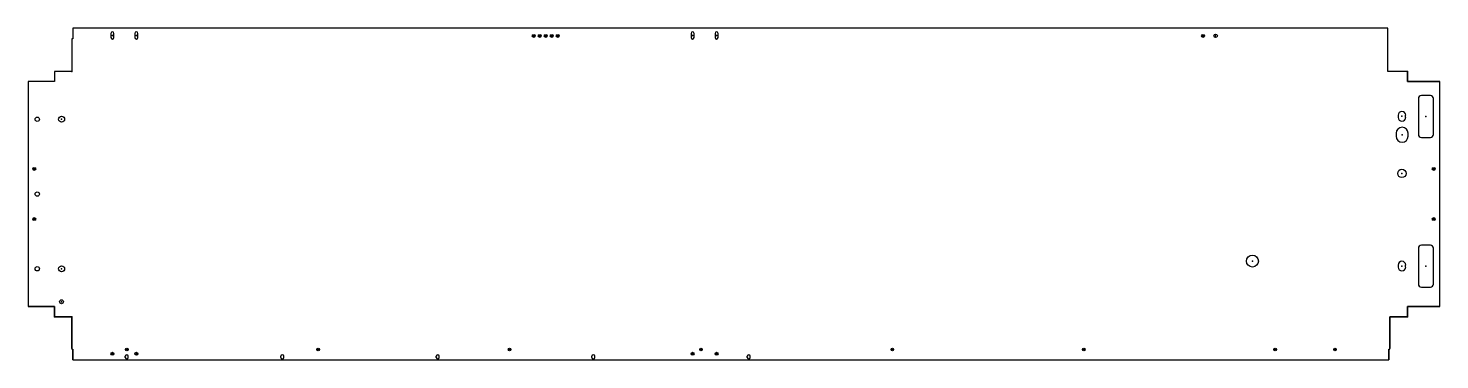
# Model space of a CAD drawing. Extents: x 4569 to 6929, y -4400 to -3846.
import ezdxf

# ---------------------------------------------------------------- set-up
doc = ezdxf.new("R2010")
doc.units = 0
doc.header["$MEASUREMENT"] = 0
doc.layers.get('0').update_dxf_attribs({"linetype": 'CONTINUOUS'})
doc.layers.add('GR1-1', color=3, linetype='CONTINUOUS')

msp = doc.modelspace()

# ---------------------------------------------------------------- linework, layer by layer
for p, q in [((4644.2, -3846), (4644.2, -3863.7)), ((4642.2, -3863.7), (4642.2, -3918)), ((4642.2, -3918), (4613.2, -3918)), ((4731.7, -4396), (4731.7, -4394)), ((4736.7, -4396), (4736.7, -4394)), ((4991.7, -4396), (4991.7, -4394)), ((4996.7, -4396), (4996.7, -4394)), ((5251.7, -4396), (5251.7, -4394)), ((5256.7, -4396), (5256.7, -4394)), ((5511.7, -4396), (5511.7, -4394)), ((5516.7, -4396), (5516.7, -4394)), ((5771.7, -4396), (5771.7, -4394)), ((5776.7, -4396), (5776.7, -4394))]:
    msp.add_line(p, q)
for centre, radius in [((4584.4, -3998), 3.6), ((4579.4, -4081), 2.5), ((4579.4, -4081), 2.5), ((4584.4, -4123), 3.6), ((4579.4, -4165), 2.5), ((4579.4, -4165), 2.5), ((4584.4, -4248), 3.6)]:
    msp.add_circle(centre, radius)
for centre, start, end in [((4734.2, -4394), 0, 180), ((4734.2, -4396), 180, 0), ((4994.2, -4394), 0, 180), ((4994.2, -4396), 180, 0), ((5254.2, -4394), 0, 180), ((5254.2, -4396), 180, 0), ((5514.2, -4394), 0, 180), ((5514.2, -4396), 180, 0), ((5774.2, -4394), 0, 180), ((5774.2, -4396), 180, 0)]:
    msp.add_arc(centre, 2.5, start, end)
at = {"layer": 'GR1-1', "color": 3, "linetype": 'Continuous'}
for p, q in [((6842.4, -3846), (4644.2, -3846)), ((6842.4, -3918), (6842.4, -3846)), ((4644.2, -3863.7), (4642.2, -3863.7)), ((4707.7, -3854.5), (4707.7, -3861.5)), ((4712.7, -3861.5), (4712.7, -3854.5)), ((4747.7, -3854.5), (4747.7, -3861.5)), ((4752.7, -3861.5), (4752.7, -3854.5)), ((5677.7, -3854.5), (5677.7, -3861.5)), ((5682.7, -3861.5), (5682.7, -3854.5)), ((5717.7, -3854.5), (5717.7, -3861.5)), ((5722.7, -3861.5), (5722.7, -3854.5)), ((4613.2, -3935), (4569.4, -3935)), ((4569.4, -3935), (4569.4, -4311)), ((4613.2, -3918), (4613.2, -3935)), ((6875.2, -3918), (6842.4, -3918)), ((6875.2, -3935), (6875.2, -3918)), ((6929.4, -3935), (6875.2, -3935)), ((6929.4, -4311), (6929.4, -3935)), ((6893.7, -3963.5), (6893.7, -4023.5)), ((6913.7, -3958.5), (6898.7, -3958.5)), ((6918.7, -4023.5), (6918.7, -3963.5)), ((6859.9, -3991.4), (6859.9, -3994.9)), ((6872.4, -3994.9), (6872.4, -3991.4)), ((6856.5, -4021.5), (6856.5, -4026.5)), ((6876.5, -4026.5), (6876.5, -4021.5)), ((6898.7, -4028.5), (6913.7, -4028.5)), ((6893.7, -4213.5), (6893.7, -4273.5)), ((6913.7, -4208.5), (6898.7, -4208.5)), ((6918.7, -4273.5), (6918.7, -4213.5)), ((6859.9, -4241.7), (6859.9, -4245.2)), ((6872.4, -4245.2), (6872.4, -4241.7)), ((6898.7, -4278.5), (6913.7, -4278.5)), ((4569.4, -4311), (4613.2, -4311)), ((4613.2, -4311), (4613.2, -4328)), ((6875.2, -4328), (6875.2, -4311)), ((6875.2, -4311), (6929.4, -4311)), ((4613.2, -4328), (4642.2, -4328)), ((4642.2, -4328), (4642.2, -4382.3)), ((6846.2, -4382.3), (6846.2, -4328)), ((6846.2, -4328), (6875.2, -4328)), ((4642.2, -4382.3), (4644.2, -4382.3)), ((4644.2, -4382.3), (4644.2, -4400)), ((6844.2, -4400), (6844.2, -4382.3)), ((6844.2, -4382.3), (6846.2, -4382.3)), ((4644.2, -4400), (6844.2, -4400))]:
    msp.add_line(p, q, dxfattribs=at)
at = {"layer": 'GR1-1', "color": 4, "linetype": 'Continuous'}
for p, q in [((4613.2, -3935), (4569.4, -3935)), ((4613.2, -3935), (4569.4, -3935)), ((4613.2, -3935), (4569.4, -3935)), ((4613.2, -3935), (4570.2, -3935)), ((4613.2, -3935), (4570.2, -3935)), ((4613.2, -3935), (4570.2, -3935)), ((4613.2, -3918), (4613.2, -3935)), ((4613.2, -3918), (4613.2, -3935)), ((4613.2, -3918), (4613.2, -3935)), ((4613.2, -3918), (4613.2, -3935)), ((4613.2, -3918), (4613.2, -3935)), ((4613.2, -3918), (4613.2, -3935)), ((6875.2, -3918), (6875.2, -3935)), ((6875.2, -3918), (6875.2, -3935)), ((6875.2, -3918), (6875.2, -3935)), ((6875.2, -3918), (6875.2, -3935)), ((6875.2, -3935), (6929.4, -3935)), ((6875.2, -3935), (6928.7, -3935)), ((6875.2, -3935), (6929.4, -3935)), ((6875.2, -3935), (6928.7, -3935)), ((4613.2, -4311), (4569.4, -4311)), ((4613.2, -4311), (4569.4, -4311)), ((4613.2, -4311), (4570.2, -4311)), ((4613.2, -4311), (4570.2, -4311)), ((4613.2, -4328), (4613.2, -4311)), ((4613.2, -4328), (4613.2, -4311)), ((4613.2, -4328), (4613.2, -4311)), ((4613.2, -4328), (4613.2, -4311)), ((6929.4, -4311), (6875.2, -4311)), ((6875.2, -4311), (6875.2, -4328)), ((6928.7, -4311), (6875.2, -4311)), ((6875.2, -4311), (6875.2, -4328)), ((6929.4, -4311), (6875.2, -4311)), ((6875.2, -4311), (6875.2, -4328)), ((6928.7, -4311), (6875.2, -4311)), ((6875.2, -4311), (6875.2, -4328)), ((4642.2, -4328), (4613.2, -4328)), ((4642.2, -4328), (4613.2, -4328)), ((4642.2, -4328), (4613.2, -4328)), ((4642.2, -4328), (4613.2, -4328)), ((4642.2, -4381), (4642.2, -4328)), ((4642.2, -4381), (4642.2, -4328)), ((6875.2, -4328), (6846.2, -4328)), ((6875.2, -4328), (6846.2, -4328)), ((6846.2, -4328), (6846.2, -4381)), ((6875.2, -4328), (6846.2, -4328)), ((6875.2, -4328), (6846.2, -4328)), ((6846.2, -4328), (6846.2, -4381)), ((4644.2, -4400), (4644.2, -4382.8)), ((4644.2, -4400), (4644.2, -4382.8)), ((6844.2, -4382.8), (6844.2, -4400)), ((6844.2, -4382.8), (6844.2, -4400))]:
    msp.add_line(p, q, dxfattribs=at)
at = {"layer": 'GR1-1', "color": 3, "linetype": 'Continuous'}
for centre, radius in [((5414.7, -3858.7), 2.5), ((5424.7, -3858.7), 2.5), ((5434.7, -3858.7), 2.5), ((5444.7, -3858.7), 2.5), ((5454.7, -3858.7), 2.5), ((6533.7, -3858.7), 2.5), ((6554.7, -3858.7), 3), ((4625.2, -3998), 5), ((4579.4, -4081), 2.5), ((6866.2, -4088.5), 7), ((6919.4, -4081), 2.5), ((4579.4, -4165), 2.5), ((6919.4, -4165), 2.5), ((4625.2, -4248), 5), ((6616.2, -4235), 10), ((4625.1, -4303), 3.25), ((4710.2, -4390), 2.5), ((4734.2, -4382.9), 2.1), ((4750.2, -4390), 2.5), ((5054.2, -4382.9), 2.1), ((5374.2, -4382.9), 2.1), ((5680.2, -4390), 2.5), ((5694.2, -4382.9), 2.1), ((5720.2, -4390), 2.5), ((6014.2, -4382.9), 2.1), ((6334.2, -4382.9), 2.1), ((6654.2, -4382.9), 2.1), ((6754.2, -4382.9), 2.1)]:
    msp.add_circle(centre, radius, dxfattribs=at)
for centre, radius, start, end in [((4710.2, -3854.5), 2.5, 0, 180), ((4710.2, -3861.5), 2.5, 180, 0), ((4750.2, -3854.5), 2.5, 0, 180), ((4750.2, -3861.5), 2.5, 180, 0), ((5680.2, -3854.5), 2.5, 0, 180), ((5680.2, -3861.5), 2.5, 180, 0), ((5720.2, -3854.5), 2.5, 0, 180), ((5720.2, -3861.5), 2.5, 180, 0), ((6898.7, -3963.5), 5, 90, 180), ((6913.7, -3963.5), 5, 0, 90), ((6866.2, -3991.4), 6.25, 0, 180), ((6866.5, -4021.5), 10, 0, 180), ((6866.2, -3994.9), 6.25, 180, 0), ((6866.5, -4026.5), 10, 180, 0), ((6898.7, -4023.5), 5, 180, 270), ((6913.7, -4023.5), 5, 270, 0), ((6898.7, -4213.5), 5, 90, 180), ((6913.7, -4213.5), 5, 0, 90), ((6866.2, -4241.7), 6.25, 0, 180), ((6866.2, -4245.2), 6.25, 180, 0), ((6898.7, -4273.5), 5, 180, 270), ((6913.7, -4273.5), 5, 270, 0)]:
    msp.add_arc(centre, radius, start, end, dxfattribs=at)
for p in [(4710.2, -3858), (4750.2, -3858), (5414.7, -3858.7), (5424.7, -3858.7), (5434.7, -3858.7), (5444.7, -3858.7), (5454.7, -3858.7), (5680.2, -3858), (5720.2, -3858), (6533.7, -3858.7), (6554.7, -3858.7), (4625.2, -3998), (6866.2, -3993.1), (6906.2, -3993.5), (6866.5, -4024), (4579.4, -4081), (6919.4, -4081), (6866.2, -4088.5), (4579.4, -4165), (6919.4, -4165), (4625.2, -4248), (6616.2, -4235), (6866.2, -4243.5), (6906.2, -4243.5), (4625.1, -4303), (4613.2, -4328), (4642.2, -4328), (4734.2, -4382.9), (5054.2, -4382.9), (5374.2, -4382.9), (5694.2, -4382.9), (6014.2, -4382.9), (6334.2, -4382.9), (6654.2, -4382.9), (6754.2, -4382.9), (4710.2, -4390), (4750.2, -4390), (5680.2, -4390), (5720.2, -4390)]:
    msp.add_point(p, dxfattribs=at)
at = {"layer": 'GR1-1', "color": 4, "linetype": 'Continuous'}
for p in [(4642.2, -3918), (4642.2, -3918), (4642.2, -3918), (6875.2, -3918), (6875.2, -3918), (4642.2, -4328), (4642.2, -4328), (6875.2, -4328), (6875.2, -4328)]:
    msp.add_point(p, dxfattribs=at)

doc.saveas('drawing.dxf')
